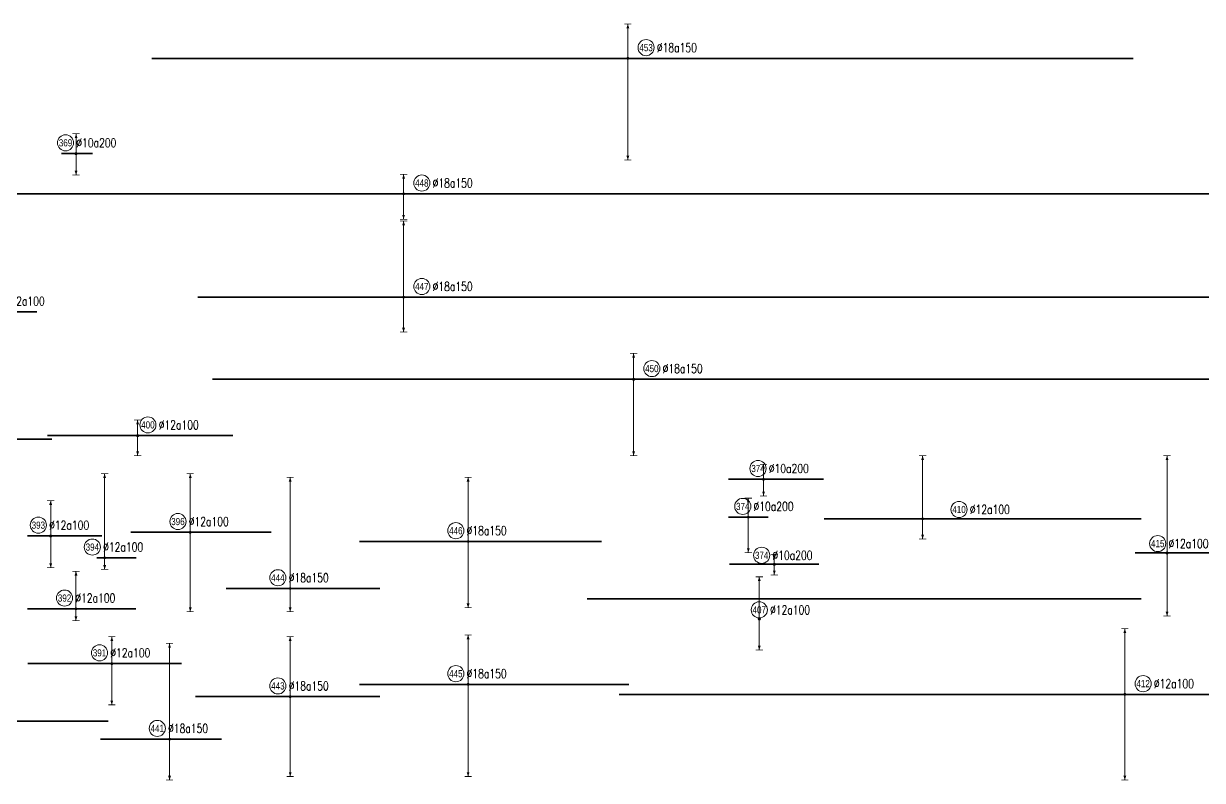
# Model space of a CAD drawing. Header units: millimetres. Extents: x -415354 to 592036, y -374841 to 139309.
# Drawn here: x 421375 to 487101, y 47180 to 89420 of the extents above; entities that cross this region are included whole.
import ezdxf
from ezdxf.enums import TextEntityAlignment as Align

# ---------------------------------------------------------------- set-up
doc = ezdxf.new("R2010")
doc.units = ezdxf.units.MM
doc.header["$MEASUREMENT"] = 0
for name, color, linetype, lineweight in [('NDC_S_DIM', 1, 'Continuous', 15), ('NDC_S_REBAR', 4, 'Continuous', 35), ('NDC_S_VN TEXT', 7, 'Continuous', 20)]:
    doc.layers.add(name, color=color, linetype=linetype, lineweight=lineweight)
doc.styles.add('ARIAL', font='arial.ttf', dxfattribs={"width": 0.8})
doc.styles.add('NDC_EN TXT', font='romans.shx', dxfattribs={"width": 0.8})

# ---------------------------------------------------------------- blocks, each defined once
blk = doc.blocks.new('*U930')
h = blk.add_hatch(color=6)
edge = h.paths.add_edge_path()
edge.add_arc((-2.99, 0), 0.3, 0, 360)
at = {"layer": 'NDC_S_DIM', "color": 8}
for q in [(-2.99, 9.62), (-2.99, -28.36)]:
    blk.add_line((-2.99, 0), q, dxfattribs=at)
for points in [[(-3.99, 9.62, 0.2, 0.2, 0), (-1.99, 9.62, 0, 0, 0)], [(-3.99, -28.36, 0.2, 0.2, 0), (-1.99, -28.36, 0, 0, 0)]]:
    blk.add_lwpolyline(points, format="xyseb", dxfattribs=at)
at = {"layer": 'NDC_S_DIM'}
blk.add_circle((2.1, 3), 2.25, dxfattribs=at)
at = {"layer": 'NDC_S_DIM', "color": 6}
blk.add_circle((-2.99, 0), 0.3, dxfattribs=at)
at = {"layer": 'NDC_S_DIM', "color": 8}
for points in [[(-3.39, 8.42), (-2.99, 9.62), (-2.59, 8.42)], [(-3.39, -27.16), (-2.99, -28.36), (-2.59, -27.16)]]:
    blk.add_solid(points, dxfattribs=at)
at = {"layer": 'NDC_S_REBAR'}
for p, q in [((0, 0), (-135.7, 0)), ((-135.7, 0), (-135.7, 0)), ((0, 0), (137.9, 0)), ((137.9, 0), (137.9, 0)), ((137.9, 0), (137.9, 0)), ((-135.7, 0), (-135.7, 0))]:
    blk.add_line(p, q, dxfattribs=at)
at = {"layer": 'NDC_S_VN TEXT', "style": 'ARIAL', "width": 0.8}
blk.add_attdef('KHT', text='', height=2, dxfattribs=at).set_placement((2.1, 3), align=Align.MIDDLE_CENTER)
at = {"layer": 'NDC_S_VN TEXT', "color": 3, "style": 'NDC_EN TXT', "width": 0.75}
blk.add_attdef('DKT', (5.1, 1.75), '', height=2.5, dxfattribs=at)
blk = doc.blocks.new('*U929')
h = blk.add_hatch(color=6)
edge = h.paths.add_edge_path()
edge.add_arc((-2.99, 0), 0.3, 0, 360)
at = {"layer": 'NDC_S_DIM', "color": 8}
for q in [(-2.99, 5.41), (-2.99, -7.09)]:
    blk.add_line((-2.99, 0), q, dxfattribs=at)
for points in [[(-3.99, 5.41, 0.2, 0.2, 0), (-1.99, 5.41, 0, 0, 0)], [(-3.99, -7.09, 0.2, 0.2, 0), (-1.99, -7.09, 0, 0, 0)]]:
    blk.add_lwpolyline(points, format="xyseb", dxfattribs=at)
at = {"layer": 'NDC_S_DIM'}
blk.add_circle((2.1, 3), 2.25, dxfattribs=at)
at = {"layer": 'NDC_S_DIM', "color": 6}
blk.add_circle((-2.99, 0), 0.3, dxfattribs=at)
at = {"layer": 'NDC_S_DIM', "color": 8}
for points in [[(-3.39, 4.21), (-2.99, 5.41), (-2.59, 4.21)], [(-3.39, -5.89), (-2.99, -7.09), (-2.59, -5.89)]]:
    blk.add_solid(points, dxfattribs=at)
at = {"layer": 'NDC_S_REBAR'}
for q in [(-524.29, 0), (225.16, 0)]:
    blk.add_line((0, 0), q, dxfattribs=at)
at = {"layer": 'NDC_S_VN TEXT', "style": 'ARIAL', "width": 0.8}
blk.add_attdef('KHT', text='', height=2, dxfattribs=at).set_placement((2.1, 3), align=Align.MIDDLE_CENTER)
at = {"layer": 'NDC_S_VN TEXT', "color": 3, "style": 'NDC_EN TXT', "width": 0.75}
blk.add_attdef('DKT', (5.1, 1.75), '', height=2.5, dxfattribs=at)
blk = doc.blocks.new('*U927')
h = blk.add_hatch(color=6)
edge = h.paths.add_edge_path()
edge.add_arc((-2.99, 0), 0.3, 0, 360)
at = {"layer": 'NDC_S_DIM', "color": 8}
for q in [(-2.99, 21.26), (-2.99, -9.74)]:
    blk.add_line((-2.99, 0), q, dxfattribs=at)
for points in [[(-3.99, 21.26, 0.2, 0.2, 0), (-1.99, 21.26, 0, 0, 0)], [(-3.99, -9.74, 0.2, 0.2, 0), (-1.99, -9.74, 0, 0, 0)]]:
    blk.add_lwpolyline(points, format="xyseb", dxfattribs=at)
at = {"layer": 'NDC_S_DIM'}
blk.add_circle((2.1, 3), 2.25, dxfattribs=at)
at = {"layer": 'NDC_S_DIM', "color": 6}
blk.add_circle((-2.99, 0), 0.3, dxfattribs=at)
at = {"layer": 'NDC_S_DIM', "color": 8}
for points in [[(-3.39, 20.06), (-2.99, 21.26), (-2.59, 20.06)], [(-3.39, -8.54), (-2.99, -9.74), (-2.59, -8.54)]]:
    blk.add_solid(points, dxfattribs=at)
at = {"layer": 'NDC_S_REBAR'}
for p, q in [((0, 0), (-60.32, 0)), ((-60.32, 0), (-60.32, 0)), ((0, 0), (420.73, 0)), ((-60.32, 0), (-60.32, 0))]:
    blk.add_line(p, q, dxfattribs=at)
at = {"layer": 'NDC_S_VN TEXT', "style": 'ARIAL', "width": 0.8}
blk.add_attdef('KHT', text='', height=2, dxfattribs=at).set_placement((2.1, 3), align=Align.MIDDLE_CENTER)
at = {"layer": 'NDC_S_VN TEXT', "color": 3, "style": 'NDC_EN TXT', "width": 0.75}
blk.add_attdef('DKT', (5.1, 1.75), '', height=2.5, dxfattribs=at)
blk = doc.blocks.new('*U926')
h = blk.add_hatch(color=6)
edge = h.paths.add_edge_path()
edge.add_arc((-2.99, 0), 0.3, 0, 360)
at = {"layer": 'NDC_S_DIM', "color": 8}
for q in [(-2.99, 7.27), (-2.99, -21.32)]:
    blk.add_line((-2.99, 0), q, dxfattribs=at)
for points in [[(-3.99, 7.27, 0.2, 0.2, 0), (-1.99, 7.27, 0, 0, 0)], [(-3.99, -21.32, 0.2, 0.2, 0), (-1.99, -21.32, 0, 0, 0)]]:
    blk.add_lwpolyline(points, format="xyseb", dxfattribs=at)
at = {"layer": 'NDC_S_DIM'}
blk.add_circle((2.1, 3), 2.25, dxfattribs=at)
at = {"layer": 'NDC_S_DIM', "color": 6}
blk.add_circle((-2.99, 0), 0.3, dxfattribs=at)
at = {"layer": 'NDC_S_DIM', "color": 8}
for points in [[(-3.39, 6.07), (-2.99, 7.27), (-2.59, 6.07)], [(-3.39, -20.12), (-2.99, -21.32), (-2.59, -20.12)]]:
    blk.add_solid(points, dxfattribs=at)
at = {"layer": 'NDC_S_REBAR'}
for p, q in [((0, 0), (-120.41, 0)), ((-120.41, 0), (-120.41, 0)), ((0, 0), (379.63, 0)), ((-120.41, 0), (-120.41, 0))]:
    blk.add_line(p, q, dxfattribs=at)
at = {"layer": 'NDC_S_VN TEXT', "style": 'ARIAL', "width": 0.8}
blk.add_attdef('KHT', text='', height=2, dxfattribs=at).set_placement((2.1, 3), align=Align.MIDDLE_CENTER)
at = {"layer": 'NDC_S_VN TEXT', "color": 3, "style": 'NDC_EN TXT', "width": 0.75}
blk.add_attdef('DKT', (5.1, 1.75), '', height=2.5, dxfattribs=at)
blk = doc.blocks.new('*U884')
h = blk.add_hatch(color=6)
edge = h.paths.add_edge_path()
edge.add_arc((-1.67, 0), 0.3, 0, 360)
at = {"layer": 'NDC_S_DIM', "color": 8}
for q in [(-1.67, 7.83), (-1.67, -9.92)]:
    blk.add_line((-1.67, 0), q, dxfattribs=at)
for points in [[(-2.67, 7.83, 0.2, 0.2, 0), (-0.67, 7.83, 0, 0, 0)], [(-2.67, -9.92, 0.2, 0.2, 0), (-0.67, -9.92, 0, 0, 0)]]:
    blk.add_lwpolyline(points, format="xyseb", dxfattribs=at)
at = {"layer": 'NDC_S_DIM'}
blk.add_circle((16.66, 3), 2.25, dxfattribs=at)
at = {"layer": 'NDC_S_DIM', "color": 6}
blk.add_circle((-1.67, 0), 0.3, dxfattribs=at)
at = {"layer": 'NDC_S_DIM', "color": 8}
for points in [[(-2.07, 6.63), (-1.67, 7.83), (-1.27, 6.63)], [(-2.07, -8.72), (-1.67, -9.92), (-1.27, -8.72)]]:
    blk.add_solid(points, dxfattribs=at)
at = {"layer": 'NDC_S_REBAR'}
for p, q in [((0, 0), (-84.18, 0)), ((-84.18, 0), (-84.18, 0)), ((-84.18, 0), (-84.18, 0)), ((0, 0), (204.64, 0)), ((204.64, 0), (204.64, 0)), ((204.64, 0), (204.64, 0))]:
    blk.add_line(p, q, dxfattribs=at)
at = {"layer": 'NDC_S_VN TEXT', "style": 'ARIAL', "width": 0.8}
blk.add_attdef('KHT', text='', height=2, dxfattribs=at).set_placement((16.66, 3), align=Align.MIDDLE_CENTER)
at = {"layer": 'NDC_S_VN TEXT', "color": 3, "style": 'NDC_EN TXT', "width": 0.75}
blk.add_attdef('DKT', (19.66, 1.75), '', height=2.5, dxfattribs=at)
blk = doc.blocks.new('*U883')
h = blk.add_hatch(color=6)
edge = h.paths.add_edge_path()
edge.add_arc((-5.03, 0), 0.3, 0, 360)
at = {"layer": 'NDC_S_DIM', "color": 8}
for q in [(-5.03, 4.39), (-5.03, -5.61)]:
    blk.add_line((-5.03, 0), q, dxfattribs=at)
for points in [[(-6.03, 4.39, 0.2, 0.2, 0), (-4.03, 4.39, 0, 0, 0)], [(-6.03, -5.61, 0.2, 0.2, 0), (-4.03, -5.61, 0, 0, 0)]]:
    blk.add_lwpolyline(points, format="xyseb", dxfattribs=at)
at = {"layer": 'NDC_S_DIM'}
blk.add_circle((-2.16, 3), 2.25, dxfattribs=at)
at = {"layer": 'NDC_S_DIM', "color": 6}
blk.add_circle((-5.03, 0), 0.3, dxfattribs=at)
at = {"layer": 'NDC_S_DIM', "color": 8}
for points in [[(-5.43, 3.19), (-5.03, 4.39), (-4.63, 3.19)], [(-5.43, -4.41), (-5.03, -5.61), (-4.63, -4.41)]]:
    blk.add_solid(points, dxfattribs=at)
at = {"layer": 'NDC_S_REBAR'}
for p, q in [((0, 0), (-30.13, 0)), ((-30.13, 0), (-30.13, 0)), ((0, 0), (21.52, 0)), ((21.52, 0), (21.52, 0)), ((21.52, 0), (21.52, 0)), ((-30.13, 0), (-30.13, 0))]:
    blk.add_line(p, q, dxfattribs=at)
at = {"layer": 'NDC_S_VN TEXT', "style": 'ARIAL', "width": 0.8}
blk.add_attdef('KHT', text='', height=2, dxfattribs=at).set_placement((-2.16, 3), align=Align.MIDDLE_CENTER)
at = {"layer": 'NDC_S_VN TEXT', "color": 3, "style": 'NDC_EN TXT', "width": 0.75}
blk.add_attdef('DKT', (0.84, 1.75), '', height=2.5, dxfattribs=at)
blk = doc.blocks.new('*U882')
h = blk.add_hatch(color=6)
edge = h.paths.add_edge_path()
edge.add_arc((-2.99, 0), 0.3, 0, 360)
at = {"layer": 'NDC_S_DIM', "color": 8}
for q in [(-2.99, 18.35), (-2.99, -23.9)]:
    blk.add_line((-2.99, 0), q, dxfattribs=at)
for points in [[(-3.99, 18.35, 0.2, 0.2, 0), (-1.99, 18.35, 0, 0, 0)], [(-3.99, -23.9, 0.2, 0.2, 0), (-1.99, -23.9, 0, 0, 0)]]:
    blk.add_lwpolyline(points, format="xyseb", dxfattribs=at)
at = {"layer": 'NDC_S_DIM'}
blk.add_circle((2.1, 3), 2.25, dxfattribs=at)
at = {"layer": 'NDC_S_DIM', "color": 6}
blk.add_circle((-2.99, 0), 0.3, dxfattribs=at)
at = {"layer": 'NDC_S_DIM', "color": 8}
for points in [[(-3.39, 17.15), (-2.99, 18.35), (-2.59, 17.15)], [(-3.39, -22.7), (-2.99, -23.9), (-2.59, -22.7)]]:
    blk.add_solid(points, dxfattribs=at)
at = {"layer": 'NDC_S_REBAR'}
for p, q in [((0, 0), (-143.95, 0)), ((-143.95, 0), (-143.95, 0)), ((0, 0), (171.05, 0)), ((171.05, 0), (171.05, 0)), ((171.05, 0), (171.05, 0)), ((-143.95, 0), (-143.95, 0))]:
    blk.add_line(p, q, dxfattribs=at)
at = {"layer": 'NDC_S_VN TEXT', "style": 'ARIAL', "width": 0.8}
blk.add_attdef('KHT', text='', height=2, dxfattribs=at).set_placement((2.1, 3), align=Align.MIDDLE_CENTER)
at = {"layer": 'NDC_S_VN TEXT', "color": 3, "style": 'NDC_EN TXT', "width": 0.75}
blk.add_attdef('DKT', (5.1, 1.75), '', height=2.5, dxfattribs=at)
blk = doc.blocks.new('*U880')
h = blk.add_hatch(color=6)
edge = h.paths.add_edge_path()
edge.add_arc((-1.37, 0), 0.3, 0, 360)
at = {"layer": 'NDC_S_DIM', "color": 8}
for q in [(-1.37, 21.67), (-1.37, -26.64)]:
    blk.add_line((-1.37, 0), q, dxfattribs=at)
for points in [[(-2.37, 21.67, 0.2, 0.2, 0), (-0.37, 21.67, 0, 0, 0)], [(-2.37, -26.64, 0.2, 0.2, 0), (-0.37, -26.64, 0, 0, 0)]]:
    blk.add_lwpolyline(points, format="xyseb", dxfattribs=at)
at = {"layer": 'NDC_S_DIM'}
blk.add_circle((-6.01, 3), 2.25, dxfattribs=at)
at = {"layer": 'NDC_S_DIM', "color": 6}
blk.add_circle((-1.37, 0), 0.3, dxfattribs=at)
at = {"layer": 'NDC_S_DIM', "color": 8}
for points in [[(-1.77, 20.47), (-1.37, 21.67), (-0.97, 20.47)], [(-1.77, -25.44), (-1.37, -26.64), (-0.97, -25.44)]]:
    blk.add_solid(points, dxfattribs=at)
at = {"layer": 'NDC_S_REBAR'}
for p, q in [((0, 0), (-11.26, 0)), ((-11.26, 0), (-11.26, 0)), ((0, 0), (5.93, 0)), ((5.93, 0), (5.93, 0)), ((5.93, 0), (5.93, 0)), ((-11.26, 0), (-11.26, 0))]:
    blk.add_line(p, q, dxfattribs=at)
at = {"layer": 'NDC_S_VN TEXT', "style": 'ARIAL', "width": 0.8}
blk.add_attdef('KHT', text='', height=2, dxfattribs=at).set_placement((-6.01, 3), align=Align.MIDDLE_CENTER)
at = {"layer": 'NDC_S_VN TEXT', "color": 3, "style": 'NDC_EN TXT', "width": 0.75}
blk.add_attdef('DKT', (-3.01, 1.75), '', height=2.5, dxfattribs=at)
blk = doc.blocks.new('*U879')
h = blk.add_hatch(color=6)
edge = h.paths.add_edge_path()
edge.add_arc((-1.67, 0), 0.3, 0, 360)
at = {"layer": 'NDC_S_DIM', "color": 8}
for q in [(-1.67, 6.09), (-1.67, -5.91)]:
    blk.add_line((-1.67, 0), q, dxfattribs=at)
for points in [[(-2.67, 6.09, 0.2, 0.2, 0), (-0.67, 6.09, 0, 0, 0)], [(-2.67, -5.91, 0.2, 0.2, 0), (-0.67, -5.91, 0, 0, 0)]]:
    blk.add_lwpolyline(points, format="xyseb", dxfattribs=at)
at = {"layer": 'NDC_S_DIM'}
blk.add_circle((16.66, 3), 2.25, dxfattribs=at)
at = {"layer": 'NDC_S_DIM', "color": 6}
blk.add_circle((-1.67, 0), 0.3, dxfattribs=at)
at = {"layer": 'NDC_S_DIM', "color": 8}
for points in [[(-2.07, 4.89), (-1.67, 6.09), (-1.27, 4.89)], [(-2.07, -4.71), (-1.67, -5.91), (-1.27, -4.71)]]:
    blk.add_solid(points, dxfattribs=at)
at = {"layer": 'NDC_S_REBAR'}
for p, q in [((0, 0), (-84.18, 0)), ((-84.18, 0), (-84.18, 0)), ((0, 0), (220.34, 0)), ((220.34, 0), (220.34, 0)), ((220.34, 0), (220.34, 0)), ((-84.18, 0), (-84.18, 0))]:
    blk.add_line(p, q, dxfattribs=at)
at = {"layer": 'NDC_S_VN TEXT', "style": 'ARIAL', "width": 0.8}
blk.add_attdef('KHT', text='', height=2, dxfattribs=at).set_placement((16.66, 3), align=Align.MIDDLE_CENTER)
at = {"layer": 'NDC_S_VN TEXT', "color": 3, "style": 'NDC_EN TXT', "width": 0.75}
blk.add_attdef('DKT', (19.66, 1.75), '', height=2.5, dxfattribs=at)
blk = doc.blocks.new('*U876')
h = blk.add_hatch(color=6)
edge = h.paths.add_edge_path()
edge.add_arc((-10.76, 0), 0.3, 0, 360)
at = {"layer": 'NDC_S_DIM', "color": 8}
for q in [(-10.76, 10.48), (-10.76, -3.29)]:
    blk.add_line((-10.76, 0), q, dxfattribs=at)
for points in [[(-11.76, 10.48, 0.2, 0.2, 0), (-9.76, 10.48, 0, 0, 0)], [(-11.76, -3.29, 0.2, 0.2, 0), (-9.76, -3.29, 0, 0, 0)]]:
    blk.add_lwpolyline(points, format="xyseb", dxfattribs=at)
at = {"layer": 'NDC_S_DIM'}
blk.add_circle((-13.95, 3), 2.25, dxfattribs=at)
at = {"layer": 'NDC_S_DIM', "color": 6}
blk.add_circle((-10.76, 0), 0.3, dxfattribs=at)
at = {"layer": 'NDC_S_DIM', "color": 8}
for points in [[(-11.16, 9.28), (-10.76, 10.48), (-10.36, 9.28)], [(-11.16, -2.09), (-10.76, -3.29), (-10.36, -2.09)]]:
    blk.add_solid(points, dxfattribs=at)
at = {"layer": 'NDC_S_REBAR'}
for p, q in [((0, 0), (-24.23, 0)), ((-24.23, 0), (-24.23, 0)), ((0, 0), (5.97, 0)), ((5.97, 0), (5.97, 0)), ((5.97, 0), (5.97, 0)), ((-24.23, 0), (-24.23, 0))]:
    blk.add_line(p, q, dxfattribs=at)
at = {"layer": 'NDC_S_VN TEXT', "style": 'ARIAL', "width": 0.8}
blk.add_attdef('KHT', text='', height=2, dxfattribs=at).set_placement((-13.95, 3), align=Align.MIDDLE_CENTER)
at = {"layer": 'NDC_S_VN TEXT', "color": 3, "style": 'NDC_EN TXT', "width": 0.75}
blk.add_attdef('DKT', (-10.95, 1.75), '', height=2.5, dxfattribs=at)
blk = doc.blocks.new('*U875')
h = blk.add_hatch(color=6)
edge = h.paths.add_edge_path()
edge.add_arc((-5.03, 0), 0.3, 0, 360)
at = {"layer": 'NDC_S_DIM', "color": 8}
for q in [(-5.03, 9.87), (-5.03, -8.86)]:
    blk.add_line((-5.03, 0), q, dxfattribs=at)
for points in [[(-6.03, 9.87, 0.2, 0.2, 0), (-4.03, 9.87, 0, 0, 0)], [(-6.03, -8.86, 0.2, 0.2, 0), (-4.03, -8.86, 0, 0, 0)]]:
    blk.add_lwpolyline(points, format="xyseb", dxfattribs=at)
at = {"layer": 'NDC_S_DIM'}
blk.add_circle((-8.46, 3), 2.25, dxfattribs=at)
at = {"layer": 'NDC_S_DIM', "color": 6}
blk.add_circle((-5.03, 0), 0.3, dxfattribs=at)
at = {"layer": 'NDC_S_DIM', "color": 8}
for points in [[(-5.43, 8.67), (-5.03, 9.87), (-4.63, 8.67)], [(-5.43, -7.66), (-5.03, -8.86), (-4.63, -7.66)]]:
    blk.add_solid(points, dxfattribs=at)
at = {"layer": 'NDC_S_REBAR'}
for p, q in [((0, 0), (-11.45, 0)), ((-11.45, 0), (-11.45, 0)), ((0, 0), (9.25, 0)), ((9.25, 0), (9.25, 0)), ((9.25, 0), (9.25, 0)), ((-11.45, 0), (-11.45, 0))]:
    blk.add_line(p, q, dxfattribs=at)
at = {"layer": 'NDC_S_VN TEXT', "style": 'ARIAL', "width": 0.8}
blk.add_attdef('KHT', text='', height=2, dxfattribs=at).set_placement((-8.46, 3), align=Align.MIDDLE_CENTER)
at = {"layer": 'NDC_S_VN TEXT', "color": 3, "style": 'NDC_EN TXT', "width": 0.75}
blk.add_attdef('DKT', (-5.46, 1.75), '', height=2.5, dxfattribs=at)
blk = doc.blocks.new('*U874')
h = blk.add_hatch(color=6)
edge = h.paths.add_edge_path()
edge.add_arc((-5.03, 0), 0.3, 0, 360)
at = {"layer": 'NDC_S_DIM', "color": 8}
for q in [(-5.03, 16.36), (-5.03, -22.14)]:
    blk.add_line((-5.03, 0), q, dxfattribs=at)
for points in [[(-6.03, 16.36, 0.2, 0.2, 0), (-4.03, 16.36, 0, 0, 0)], [(-6.03, -22.14, 0.2, 0.2, 0), (-4.03, -22.14, 0, 0, 0)]]:
    blk.add_lwpolyline(points, format="xyseb", dxfattribs=at)
at = {"layer": 'NDC_S_DIM'}
blk.add_circle((-8.46, 3), 2.25, dxfattribs=at)
at = {"layer": 'NDC_S_DIM', "color": 6}
blk.add_circle((-5.03, 0), 0.3, dxfattribs=at)
at = {"layer": 'NDC_S_DIM', "color": 8}
for points in [[(-5.43, 15.16), (-5.03, 16.36), (-4.63, 15.16)], [(-5.43, -20.94), (-5.03, -22.14), (-4.63, -20.94)]]:
    blk.add_solid(points, dxfattribs=at)
at = {"layer": 'NDC_S_REBAR'}
for p, q in [((0, 0), (-21.6, 0)), ((-21.6, 0), (-21.6, 0)), ((0, 0), (17.52, 0)), ((17.52, 0), (17.52, 0)), ((17.52, 0), (17.52, 0)), ((-21.6, 0), (-21.6, 0))]:
    blk.add_line(p, q, dxfattribs=at)
at = {"layer": 'NDC_S_VN TEXT', "style": 'ARIAL', "width": 0.8}
blk.add_attdef('KHT', text='', height=2, dxfattribs=at).set_placement((-8.46, 3), align=Align.MIDDLE_CENTER)
at = {"layer": 'NDC_S_VN TEXT', "color": 3, "style": 'NDC_EN TXT', "width": 0.75}
blk.add_attdef('DKT', (-5.46, 1.75), '', height=2.5, dxfattribs=at)
blk = doc.blocks.new('*U860')
h = blk.add_hatch(color=6)
edge = h.paths.add_edge_path()
edge.add_arc((-5.03, 0), 0.3, 0, 360)
at = {"layer": 'NDC_S_DIM', "color": 8}
for q in [(-5.03, 7.49), (-5.03, -11.51)]:
    blk.add_line((-5.03, 0), q, dxfattribs=at)
for points in [[(-6.03, 7.49, 0.2, 0.2, 0), (-4.03, 7.49, 0, 0, 0)], [(-6.03, -11.51, 0.2, 0.2, 0), (-4.03, -11.51, 0, 0, 0)]]:
    blk.add_lwpolyline(points, format="xyseb", dxfattribs=at)
at = {"layer": 'NDC_S_DIM'}
blk.add_circle((-8.46, 3), 2.25, dxfattribs=at)
at = {"layer": 'NDC_S_DIM', "color": 6}
blk.add_circle((-5.03, 0), 0.3, dxfattribs=at)
at = {"layer": 'NDC_S_DIM', "color": 8}
for points in [[(-5.43, 6.29), (-5.03, 7.49), (-4.63, 6.29)], [(-5.43, -10.31), (-5.03, -11.51), (-4.63, -10.31)]]:
    blk.add_solid(points, dxfattribs=at)
at = {"layer": 'NDC_S_REBAR'}
for p, q in [((0, 0), (-28.49, 0)), ((-28.49, 0), (-28.49, 0)), ((0, 0), (14.39, 0)), ((14.39, 0), (14.39, 0)), ((14.39, 0), (14.39, 0)), ((-28.49, 0), (-28.49, 0))]:
    blk.add_line(p, q, dxfattribs=at)
at = {"layer": 'NDC_S_VN TEXT', "style": 'ARIAL', "width": 0.8}
blk.add_attdef('KHT', text='', height=2, dxfattribs=at).set_placement((-8.46, 3), align=Align.MIDDLE_CENTER)
at = {"layer": 'NDC_S_VN TEXT', "color": 3, "style": 'NDC_EN TXT', "width": 0.75}
blk.add_attdef('DKT', (-5.46, 1.75), '', height=2.5, dxfattribs=at)
blk = doc.blocks.new('*U859')
h = blk.add_hatch(color=6)
edge = h.paths.add_edge_path()
edge.add_arc((-5.03, 0), 0.3, 0, 360)
at = {"layer": 'NDC_S_DIM', "color": 8}
for q in [(-5.03, 31.04), (-5.03, -6.46)]:
    blk.add_line((-5.03, 0), q, dxfattribs=at)
for points in [[(-6.03, 31.04, 0.2, 0.2, 0), (-4.03, 31.04, 0, 0, 0)], [(-6.03, -6.46, 0.2, 0.2, 0), (-4.03, -6.46, 0, 0, 0)]]:
    blk.add_lwpolyline(points, format="xyseb", dxfattribs=at)
at = {"layer": 'NDC_S_DIM'}
blk.add_circle((-8.46, 3), 2.25, dxfattribs=at)
at = {"layer": 'NDC_S_DIM', "color": 6}
blk.add_circle((-5.03, 0), 0.3, dxfattribs=at)
at = {"layer": 'NDC_S_DIM', "color": 8}
for points in [[(-5.43, 29.84), (-5.03, 31.04), (-4.63, 29.84)], [(-5.43, -5.26), (-5.03, -6.46), (-4.63, -5.26)]]:
    blk.add_solid(points, dxfattribs=at)
at = {"layer": 'NDC_S_REBAR'}
for p, q in [((0, 0), (-22.87, 0)), ((-22.87, 0), (-22.87, 0)), ((0, 0), (19.98, 0)), ((19.98, 0), (19.98, 0)), ((19.98, 0), (19.98, 0)), ((-22.87, 0), (-22.87, 0))]:
    blk.add_line(p, q, dxfattribs=at)
at = {"layer": 'NDC_S_VN TEXT', "style": 'ARIAL', "width": 0.8}
blk.add_attdef('KHT', text='', height=2, dxfattribs=at).set_placement((-8.46, 3), align=Align.MIDDLE_CENTER)
at = {"layer": 'NDC_S_VN TEXT', "color": 3, "style": 'NDC_EN TXT', "width": 0.75}
blk.add_attdef('DKT', (-5.46, 1.75), '', height=2.5, dxfattribs=at)
blk = doc.blocks.new('*U858')
h = blk.add_hatch(color=6)
edge = h.paths.add_edge_path()
edge.add_arc((-5.03, 0), 0.3, 0, 360)
at = {"layer": 'NDC_S_DIM', "color": 8}
for q in [(-5.03, 16.72), (-5.03, -22.28)]:
    blk.add_line((-5.03, 0), q, dxfattribs=at)
for points in [[(-6.03, 16.72, 0.2, 0.2, 0), (-4.03, 16.72, 0, 0, 0)], [(-6.03, -22.28, 0.2, 0.2, 0), (-4.03, -22.28, 0, 0, 0)]]:
    blk.add_lwpolyline(points, format="xyseb", dxfattribs=at)
at = {"layer": 'NDC_S_DIM'}
blk.add_circle((-8.46, 3), 2.25, dxfattribs=at)
at = {"layer": 'NDC_S_DIM', "color": 6}
blk.add_circle((-5.03, 0), 0.3, dxfattribs=at)
at = {"layer": 'NDC_S_DIM', "color": 8}
for points in [[(-5.43, 15.52), (-5.03, 16.72), (-4.63, 15.52)], [(-5.43, -21.08), (-5.03, -22.28), (-4.63, -21.08)]]:
    blk.add_solid(points, dxfattribs=at)
at = {"layer": 'NDC_S_REBAR'}
for p, q in [((0, 0), (-31.42, 0)), ((-31.42, 0), (-31.42, 0)), ((0, 0), (19.98, 0)), ((19.98, 0), (19.98, 0)), ((19.98, 0), (19.98, 0)), ((-31.42, 0), (-31.42, 0))]:
    blk.add_line(p, q, dxfattribs=at)
at = {"layer": 'NDC_S_VN TEXT', "style": 'ARIAL', "width": 0.8}
blk.add_attdef('KHT', text='', height=2, dxfattribs=at).set_placement((-8.46, 3), align=Align.MIDDLE_CENTER)
at = {"layer": 'NDC_S_VN TEXT', "color": 3, "style": 'NDC_EN TXT', "width": 0.75}
blk.add_attdef('DKT', (-5.46, 1.75), '', height=2.5, dxfattribs=at)
blk = doc.blocks.new('*U857')
h = blk.add_hatch(color=6)
edge = h.paths.add_edge_path()
edge.add_arc((-5.03, 0), 0.3, 0, 360)
at = {"layer": 'NDC_S_DIM', "color": 8}
for q in [(-5.03, 26.7), (-5.03, -11.42)]:
    blk.add_line((-5.03, 0), q, dxfattribs=at)
for points in [[(-6.03, 26.7, 0.2, 0.2, 0), (-4.03, 26.7, 0, 0, 0)], [(-6.03, -11.42, 0.2, 0.2, 0), (-4.03, -11.42, 0, 0, 0)]]:
    blk.add_lwpolyline(points, format="xyseb", dxfattribs=at)
at = {"layer": 'NDC_S_DIM'}
blk.add_circle((-8.46, 3), 2.25, dxfattribs=at)
at = {"layer": 'NDC_S_DIM', "color": 6}
blk.add_circle((-5.03, 0), 0.3, dxfattribs=at)
at = {"layer": 'NDC_S_DIM', "color": 8}
for points in [[(-5.43, 25.5), (-5.03, 26.7), (-4.63, 25.5)], [(-5.43, -10.22), (-5.03, -11.42), (-4.63, -10.22)]]:
    blk.add_solid(points, dxfattribs=at)
at = {"layer": 'NDC_S_REBAR'}
for p, q in [((0, 0), (-24.27, 0)), ((-24.27, 0), (-24.27, 0)), ((0, 0), (9.4, 0)), ((9.4, 0), (9.4, 0)), ((9.4, 0), (9.4, 0)), ((-24.27, 0), (-24.27, 0))]:
    blk.add_line(p, q, dxfattribs=at)
at = {"layer": 'NDC_S_VN TEXT', "style": 'ARIAL', "width": 0.8}
blk.add_attdef('KHT', text='', height=2, dxfattribs=at).set_placement((-8.46, 3), align=Align.MIDDLE_CENTER)
at = {"layer": 'NDC_S_VN TEXT', "color": 3, "style": 'NDC_EN TXT', "width": 0.75}
blk.add_attdef('DKT', (-5.46, 1.75), '', height=2.5, dxfattribs=at)
blk = doc.blocks.new('*U856')
h = blk.add_hatch(color=6)
edge = h.paths.add_edge_path()
edge.add_arc((-5.03, 0), 0.3, 0, 360)
at = {"layer": 'NDC_S_DIM', "color": 8}
for q in [(-5.03, 17.91), (-5.03, -18.51)]:
    blk.add_line((-5.03, 0), q, dxfattribs=at)
for points in [[(-6.03, 17.91, 0.2, 0.2, 0), (-4.03, 17.91, 0, 0, 0)], [(-6.03, -18.51, 0.2, 0.2, 0), (-4.03, -18.51, 0, 0, 0)]]:
    blk.add_lwpolyline(points, format="xyseb", dxfattribs=at)
at = {"layer": 'NDC_S_DIM'}
blk.add_circle((-8.46, 3), 2.25, dxfattribs=at)
at = {"layer": 'NDC_S_DIM', "color": 6}
blk.add_circle((-5.03, 0), 0.3, dxfattribs=at)
at = {"layer": 'NDC_S_DIM', "color": 8}
for points in [[(-5.43, 16.71), (-5.03, 17.91), (-4.63, 16.71)], [(-5.43, -17.31), (-5.03, -18.51), (-4.63, -17.31)]]:
    blk.add_solid(points, dxfattribs=at)
at = {"layer": 'NDC_S_REBAR'}
for p, q in [((0, 0), (-35.32, 0)), ((-35.32, 0), (-35.32, 0)), ((0, 0), (32.15, 0)), ((32.15, 0), (32.15, 0)), ((32.15, 0), (32.15, 0)), ((-35.32, 0), (-35.32, 0))]:
    blk.add_line(p, q, dxfattribs=at)
at = {"layer": 'NDC_S_VN TEXT', "style": 'ARIAL', "width": 0.8}
blk.add_attdef('KHT', text='', height=2, dxfattribs=at).set_placement((-8.46, 3), align=Align.MIDDLE_CENTER)
at = {"layer": 'NDC_S_VN TEXT', "color": 3, "style": 'NDC_EN TXT', "width": 0.75}
blk.add_attdef('DKT', (-5.46, 1.75), '', height=2.5, dxfattribs=at)
blk = doc.blocks.new('*U855')
h = blk.add_hatch(color=6)
edge = h.paths.add_edge_path()
edge.add_arc((-5.03, 0), 0.3, 0, 360)
at = {"layer": 'NDC_S_DIM', "color": 8}
for q in [(-5.03, 13.8), (-5.03, -25.7)]:
    blk.add_line((-5.03, 0), q, dxfattribs=at)
for points in [[(-6.03, 13.8, 0.2, 0.2, 0), (-4.03, 13.8, 0, 0, 0)], [(-6.03, -25.7, 0.2, 0.2, 0), (-4.03, -25.7, 0, 0, 0)]]:
    blk.add_lwpolyline(points, format="xyseb", dxfattribs=at)
at = {"layer": 'NDC_S_DIM'}
blk.add_circle((-8.46, 3), 2.25, dxfattribs=at)
at = {"layer": 'NDC_S_DIM', "color": 6}
blk.add_circle((-5.03, 0), 0.3, dxfattribs=at)
at = {"layer": 'NDC_S_DIM', "color": 8}
for points in [[(-5.43, 12.6), (-5.03, 13.8), (-4.63, 12.6)], [(-5.43, -24.5), (-5.03, -25.7), (-4.63, -24.5)]]:
    blk.add_solid(points, dxfattribs=at)
at = {"layer": 'NDC_S_REBAR'}
for p, q in [((0, 0), (-35.32, 0)), ((-35.32, 0), (-35.32, 0)), ((0, 0), (39.77, 0)), ((39.77, 0), (39.77, 0)), ((39.77, 0), (39.77, 0)), ((-35.32, 0), (-35.32, 0))]:
    blk.add_line(p, q, dxfattribs=at)
at = {"layer": 'NDC_S_VN TEXT', "style": 'ARIAL', "width": 0.8}
blk.add_attdef('KHT', text='', height=2, dxfattribs=at).set_placement((-8.46, 3), align=Align.MIDDLE_CENTER)
at = {"layer": 'NDC_S_VN TEXT', "color": 3, "style": 'NDC_EN TXT', "width": 0.75}
blk.add_attdef('DKT', (-5.46, 1.75), '', height=2.5, dxfattribs=at)
blk = doc.blocks.new('*U854')
h = blk.add_hatch(color=6)
edge = h.paths.add_edge_path()
edge.add_arc((0.3, 0), 0.3, 0, 360)
at = {"layer": 'NDC_S_DIM', "color": 8}
for q in [(0.3, 4.13), (0.3, -4.66)]:
    blk.add_line((0.3, 0), q, dxfattribs=at)
for points in [[(-0.7, 4.13, 0.2, 0.2, 0), (1.3, 4.13, 0, 0, 0)], [(-0.7, -4.66, 0.2, 0.2, 0), (1.3, -4.66, 0, 0, 0)]]:
    blk.add_lwpolyline(points, format="xyseb", dxfattribs=at)
at = {"layer": 'NDC_S_DIM'}
blk.add_circle((-1.25, 3), 2.25, dxfattribs=at)
at = {"layer": 'NDC_S_DIM', "color": 6}
blk.add_circle((0.3, 0), 0.3, dxfattribs=at)
at = {"layer": 'NDC_S_DIM', "color": 8}
for points in [[(-0.1, 2.93), (0.3, 4.13), (0.7, 2.93)], [(-0.1, -3.46), (0.3, -4.66), (0.7, -3.46)]]:
    blk.add_solid(points, dxfattribs=at)
at = {"layer": 'NDC_S_REBAR'}
for p, q in [((0, 0), (-8.5, 0)), ((-8.5, 0), (-8.5, 0)), ((0, 0), (17.04, 0)), ((17.04, 0), (17.04, 0)), ((17.04, 0), (17.04, 0)), ((-8.5, 0), (-9.5, 0))]:
    blk.add_line(p, q, dxfattribs=at)
at = {"layer": 'NDC_S_VN TEXT', "style": 'ARIAL', "width": 0.8}
blk.add_attdef('KHT', text='', height=2, dxfattribs=at).set_placement((-1.25, 3), align=Align.MIDDLE_CENTER)
at = {"layer": 'NDC_S_VN TEXT', "color": 3, "style": 'NDC_EN TXT', "width": 0.75}
blk.add_attdef('DKT', (1.75, 1.75), '', height=2.5, dxfattribs=at)
blk = doc.blocks.new('*U842')
h = blk.add_hatch(color=6)
edge = h.paths.add_edge_path()
edge.add_arc((15.02, -5.67), 0.3, 0, 360)
at = {"layer": 'NDC_S_DIM', "color": 8}
for q in [(15.02, 6.12), (15.02, -14.26)]:
    blk.add_line((15.02, -5.67), q, dxfattribs=at)
for points in [[(14.02, 6.12, 0.2, 0.2, 0), (16.02, 6.12, 0, 0, 0)], [(14.02, -14.26, 0.2, 0.2, 0), (16.02, -14.26, 0, 0, 0)]]:
    blk.add_lwpolyline(points, format="xyseb", dxfattribs=at)
at = {"layer": 'NDC_S_DIM'}
blk.add_circle((15.02, -3.1), 2.25, dxfattribs=at)
at = {"layer": 'NDC_S_DIM', "color": 6}
blk.add_circle((15.02, -5.67), 0.3, dxfattribs=at)
at = {"layer": 'NDC_S_DIM', "color": 8}
for points in [[(14.62, 4.92), (15.02, 6.12), (15.42, 4.92)], [(14.62, -13.06), (15.02, -14.26), (15.42, -13.06)]]:
    blk.add_solid(points, dxfattribs=at)
at = {"layer": 'NDC_S_REBAR'}
for p, q in [((0, 0), (-32.97, 0)), ((-32.97, 0), (-32.97, 0)), ((0, 0), (121.46, 0)), ((121.46, 0), (121.46, 0)), ((121.46, 0), (121.46, 0)), ((-32.97, 0), (-32.97, 0))]:
    blk.add_line(p, q, dxfattribs=at)
at = {"layer": 'NDC_S_VN TEXT', "style": 'ARIAL', "width": 0.8}
blk.add_attdef('KHT', text='', height=2, dxfattribs=at).set_placement((15.02, -3.1), align=Align.MIDDLE_CENTER)
at = {"layer": 'NDC_S_VN TEXT', "color": 3, "style": 'NDC_EN TXT', "width": 0.75}
blk.add_attdef('DKT', (18.02, -4.35), '', height=2.5, dxfattribs=at)
blk = doc.blocks.new('*U841')
h = blk.add_hatch(color=6)
edge = h.paths.add_edge_path()
edge.add_arc((15.02, 0), 0.3, 0, 360)
at = {"layer": 'NDC_S_DIM', "color": 8}
for q in [(15.02, 17.6), (15.02, -5.65)]:
    blk.add_line((15.02, 0), q, dxfattribs=at)
for points in [[(14.02, 17.6, 0.2, 0.2, 0), (16.02, 17.6, 0, 0, 0)], [(14.02, -5.65, 0.2, 0.2, 0), (16.02, -5.65, 0, 0, 0)]]:
    blk.add_lwpolyline(points, format="xyseb", dxfattribs=at)
at = {"layer": 'NDC_S_DIM'}
blk.add_circle((25.17, 2.61), 2.25, dxfattribs=at)
at = {"layer": 'NDC_S_DIM', "color": 6}
blk.add_circle((15.02, 0), 0.3, dxfattribs=at)
at = {"layer": 'NDC_S_DIM', "color": 8}
for points in [[(14.62, 16.4), (15.02, 17.6), (15.42, 16.4)], [(14.62, -4.45), (15.02, -5.65), (15.42, -4.45)]]:
    blk.add_solid(points, dxfattribs=at)
at = {"layer": 'NDC_S_REBAR'}
for p, q in [((0, 0), (-12.47, 0)), ((-12.47, 0), (-12.47, 0)), ((0, 0), (75.96, 0)), ((75.96, 0), (75.96, 0)), ((75.96, 0), (75.96, 0)), ((-12.47, 0), (-12.47, 0))]:
    blk.add_line(p, q, dxfattribs=at)
at = {"layer": 'NDC_S_VN TEXT', "style": 'ARIAL', "width": 0.8}
blk.add_attdef('KHT', text='', height=2, dxfattribs=at).set_placement((25.17, 2.61), align=Align.MIDDLE_CENTER)
at = {"layer": 'NDC_S_VN TEXT', "color": 3, "style": 'NDC_EN TXT', "width": 0.75}
blk.add_attdef('DKT', (28.17, 1.36), '', height=2.5, dxfattribs=at)
blk = doc.blocks.new('*U835')
h = blk.add_hatch(color=6)
edge = h.paths.add_edge_path()
edge.add_arc((1.92, 0), 0.3, 0, 360)
at = {"layer": 'NDC_S_DIM', "color": 8}
for q in [(1.92, 27.11), (1.92, -17.63)]:
    blk.add_line((1.92, 0), q, dxfattribs=at)
for points in [[(0.92, 27.11, 0.2, 0.2, 0), (2.92, 27.11, 0, 0, 0)], [(0.92, -17.63, 0.2, 0.2, 0), (2.92, -17.63, 0, 0, 0)]]:
    blk.add_lwpolyline(points, format="xyseb", dxfattribs=at)
at = {"layer": 'NDC_S_DIM'}
blk.add_circle((-0.68, 2.61), 2.25, dxfattribs=at)
at = {"layer": 'NDC_S_DIM', "color": 6}
blk.add_circle((1.92, 0), 0.3, dxfattribs=at)
at = {"layer": 'NDC_S_DIM', "color": 8}
for points in [[(1.52, 25.91), (1.92, 27.11), (2.32, 25.91)], [(1.52, -16.43), (1.92, -17.63), (2.32, -16.43)]]:
    blk.add_solid(points, dxfattribs=at)
at = {"layer": 'NDC_S_REBAR'}
for p, q in [((0, 0), (-6.98, 0)), ((-6.98, 0), (-6.98, 0)), ((0, 0), (17.99, 0)), ((17.99, 0), (17.99, 0)), ((17.99, 0), (17.99, 0)), ((-6.98, 0), (-6.98, 0))]:
    blk.add_line(p, q, dxfattribs=at)
at = {"layer": 'NDC_S_VN TEXT', "style": 'ARIAL', "width": 0.8}
blk.add_attdef('KHT', text='', height=2, dxfattribs=at).set_placement((-0.68, 2.61), align=Align.MIDDLE_CENTER)
at = {"layer": 'NDC_S_VN TEXT', "color": 3, "style": 'NDC_EN TXT', "width": 0.75}
blk.add_attdef('DKT', (2.32, 1.36), '', height=2.5, dxfattribs=at)
blk = doc.blocks.new('*U834')
h = blk.add_hatch(color=6)
edge = h.paths.add_edge_path()
edge.add_arc((-5.03, 0), 0.3, 0, 360)
at = {"layer": 'NDC_S_DIM', "color": 8}
for q in [(-5.03, 23.48), (-5.03, -3.25)]:
    blk.add_line((-5.03, 0), q, dxfattribs=at)
for points in [[(-6.03, 23.48, 0.2, 0.2, 0), (-4.03, 23.48, 0, 0, 0)], [(-6.03, -3.25, 0.2, 0.2, 0), (-4.03, -3.25, 0, 0, 0)]]:
    blk.add_lwpolyline(points, format="xyseb", dxfattribs=at)
at = {"layer": 'NDC_S_DIM'}
blk.add_circle((-8.46, 3), 2.25, dxfattribs=at)
at = {"layer": 'NDC_S_DIM', "color": 6}
blk.add_circle((-5.03, 0), 0.3, dxfattribs=at)
at = {"layer": 'NDC_S_DIM', "color": 8}
for points in [[(-5.43, 22.28), (-5.03, 23.48), (-4.63, 22.28)], [(-5.43, -2.05), (-5.03, -3.25), (-4.63, -2.05)]]:
    blk.add_solid(points, dxfattribs=at)
at = {"layer": 'NDC_S_REBAR'}
for p, q in [((0, 0), (-7.24, 0)), ((-7.24, 0), (-7.24, 0)), ((0, 0), (3.71, 0)), ((3.71, 0), (3.71, 0)), ((3.71, 0), (3.71, 0)), ((-7.24, 0), (-7.24, 0))]:
    blk.add_line(p, q, dxfattribs=at)
at = {"layer": 'NDC_S_VN TEXT', "style": 'ARIAL', "width": 0.8}
blk.add_attdef('KHT', text='', height=2, dxfattribs=at).set_placement((-8.46, 3), align=Align.MIDDLE_CENTER)
at = {"layer": 'NDC_S_VN TEXT', "color": 3, "style": 'NDC_EN TXT', "width": 0.75}
blk.add_attdef('DKT', (-5.46, 1.75), '', height=2.5, dxfattribs=at)
blk = doc.blocks.new('*U1036')
h = blk.add_hatch(color=6)
edge = h.paths.add_edge_path()
edge.add_arc((0.3, 0), 0.3, 0, 360)
at = {"layer": 'NDC_S_DIM', "color": 8}
for q in [(0.3, 5.53), (0.3, -5.97)]:
    blk.add_line((0.3, 0), q, dxfattribs=at)
for points in [[(-0.7, 5.53, 0.2, 0.2, 0), (1.3, 5.53, 0, 0, 0)], [(-0.7, -5.97, 0.2, 0.2, 0), (1.3, -5.97, 0, 0, 0)]]:
    blk.add_lwpolyline(points, format="xyseb", dxfattribs=at)
at = {"layer": 'NDC_S_DIM'}
blk.add_circle((-2.64, 3), 2.25, dxfattribs=at)
at = {"layer": 'NDC_S_DIM', "color": 6}
blk.add_circle((0.3, 0), 0.3, dxfattribs=at)
at = {"layer": 'NDC_S_DIM', "color": 8}
for points in [[(-0.1, 4.33), (0.3, 5.53), (0.7, 4.33)], [(-0.1, -4.77), (0.3, -5.97), (0.7, -4.77)]]:
    blk.add_solid(points, dxfattribs=at)
at = {"layer": 'NDC_S_REBAR'}
for p, q in [((0, 0), (-3.72, 0)), ((-3.72, 0), (-3.72, 0)), ((0, 0), (4.9, 0)), ((4.9, 0), (4.9, 0)), ((4.9, 0), (4.9, 0)), ((-3.72, 0), (-3.72, 0))]:
    blk.add_line(p, q, dxfattribs=at)
at = {"layer": 'NDC_S_VN TEXT', "style": 'ARIAL', "width": 0.8}
blk.add_attdef('KHT', text='', height=2, dxfattribs=at).set_placement((-2.64, 3), align=Align.MIDDLE_CENTER)
at = {"layer": 'NDC_S_VN TEXT', "color": 3, "style": 'NDC_EN TXT', "width": 0.75}
blk.add_attdef('DKT', (0.36, 1.75), '', height=2.5, dxfattribs=at)
blk = doc.blocks.new('*U1039')
h = blk.add_hatch(color=6)
edge = h.paths.add_edge_path()
edge.add_arc((0.3, 0), 0.3, 0, 360)
at = {"layer": 'NDC_S_DIM', "color": 8}
for q in [(0.3, 2.76), (0.3, -2.96)]:
    blk.add_line((0.3, 0), q, dxfattribs=at)
for points in [[(-0.7, 2.76, 0.2, 0.2, 0), (1.3, 2.76, 0, 0, 0)], [(-0.7, -2.96, 0.2, 0.2, 0), (1.3, -2.96, 0, 0, 0)]]:
    blk.add_lwpolyline(points, format="xyseb", dxfattribs=at)
at = {"layer": 'NDC_S_DIM'}
blk.add_circle((-3.22, 2.5), 2.25, dxfattribs=at)
at = {"layer": 'NDC_S_DIM', "color": 6}
blk.add_circle((0.3, 0), 0.3, dxfattribs=at)
at = {"layer": 'NDC_S_DIM', "color": 8}
for points in [[(-0.1, 1.56), (0.3, 2.76), (0.7, 1.56)], [(-0.1, -1.76), (0.3, -2.96), (0.7, -1.76)]]:
    blk.add_solid(points, dxfattribs=at)
at = {"layer": 'NDC_S_REBAR'}
for p, q in [((-8.5, 0), (-12.15, 0)), ((0, 0), (-8.5, 0)), ((-8.5, 0), (-8.5, 0)), ((0, 0), (12.68, 0)), ((12.68, 0), (12.68, 0)), ((12.68, 0), (12.68, 0))]:
    blk.add_line(p, q, dxfattribs=at)
at = {"layer": 'NDC_S_VN TEXT', "style": 'ARIAL', "width": 0.8}
blk.add_attdef('KHT', text='', height=2, dxfattribs=at).set_placement((-3.22, 2.5), align=Align.MIDDLE_CENTER)
at = {"layer": 'NDC_S_VN TEXT', "color": 3, "style": 'NDC_EN TXT', "width": 0.75}
blk.add_attdef('DKT', (-0.22, 1.25), '', height=2.5, dxfattribs=at)
blk = doc.blocks.new('*U1040')
h = blk.add_hatch(color=6)
edge = h.paths.add_edge_path()
edge.add_arc((0.3, 0), 0.3, 0, 360)
at = {"layer": 'NDC_S_DIM', "color": 8}
for q in [(0.3, 5.3), (0.3, -9.88)]:
    blk.add_line((0.3, 0), q, dxfattribs=at)
for points in [[(-0.7, 5.3, 0.2, 0.2, 0), (1.3, 5.3, 0, 0, 0)], [(-0.7, -9.88, 0.2, 0.2, 0), (1.3, -9.88, 0, 0, 0)]]:
    blk.add_lwpolyline(points, format="xyseb", dxfattribs=at)
at = {"layer": 'NDC_S_DIM'}
blk.add_circle((-1.25, 3), 2.25, dxfattribs=at)
at = {"layer": 'NDC_S_DIM', "color": 6}
blk.add_circle((0.3, 0), 0.3, dxfattribs=at)
at = {"layer": 'NDC_S_DIM', "color": 8}
for points in [[(-0.1, 4.1), (0.3, 5.3), (0.7, 4.1)], [(-0.1, -8.68), (0.3, -9.88), (0.7, -8.68)]]:
    blk.add_solid(points, dxfattribs=at)
at = {"layer": 'NDC_S_REBAR'}
for p, q in [((0, 0), (-4.25, 0)), ((-4.25, 0), (-4.25, 0)), ((0, 0), (2.08, 0)), ((2.08, 0), (2.08, 0)), ((-4.25, 0), (-5.25, 0)), ((2.08, 0), (5.84, 0))]:
    blk.add_line(p, q, dxfattribs=at)
at = {"layer": 'NDC_S_VN TEXT', "style": 'ARIAL', "width": 0.8}
blk.add_attdef('KHT', text='', height=2, dxfattribs=at).set_placement((-1.25, 3), align=Align.MIDDLE_CENTER)
at = {"layer": 'NDC_S_VN TEXT', "color": 3, "style": 'NDC_EN TXT', "width": 0.75}
blk.add_attdef('DKT', (1.75, 1.75), '', height=2.5, dxfattribs=at)

msp = doc.modelspace()

# ---------------------------------------------------------------- block references
at = {"xscale": 200, "yscale": 200, "zscale": 200}
for name, p, values in [('*U930', (455662.5, 87476.7), {'KHT': '453', 'DKT': '%%C18a150'}), ('*U1036', (424242.5, 82164), {'KHT': '369', 'DKT': '%%c10a200'}), ('*U929', (443160, 79919), {'KHT': '448', 'DKT': '%%C18a150'}), ('*U927', (443160, 74147.2), {'KHT': '447', 'DKT': '%%C18a150'}), ('*U880', (420921.4, 73328), {'KHT': '398', 'DKT': '%%C12a100'}), ('*U926', (455984.5, 69565), {'KHT': '450', 'DKT': '%%C18a150'}), ('*U884', (382019.2, 66231.5), {'KHT': '387', 'DKT': '%%C12a100'}), ('*U883', (428739, 66422), {'KHT': '400', 'DKT': '%%C12a100'}), ('*U841', (468496.6, 61780), {'KHT': '410', 'DKT': '%%C12a100'}), ('*U835', (484744.2, 59876.6), {'KHT': '415', 'DKT': '%%C12a100'}), ('*U854', (462572.5, 63988.4), {'KHT': '374', 'DKT': '%%c10a200'}), ('*U834', (426901.6, 59604.4), {'KHT': '394', 'DKT': '%%C12a100'}), ('*U874', (431673.1, 61028.8), {'KHT': '396', 'DKT': '%%C12a100'}), ('*U859', (437246.1, 57891.2), {'KHT': '444', 'DKT': '%%C18a150'}), ('*U856', (447166.5, 60517.6), {'KHT': '446', 'DKT': '%%C18a150'}), ('*U875', (423891.9, 60826.9), {'KHT': '393', 'DKT': '%%C12a100'}), ('*U1040', (461722.6, 61872.7), {'KHT': '374', 'DKT': '%%c10a200'}), ('*U1039', (463170.6, 59244.8), {'KHT': '374', 'DKT': '%%c10a200'}), ('*U876', (426448.6, 56758.2), {'KHT': '392', 'DKT': '%%C12a100'}), ('*U842', (459389.5, 57319.5), {'KHT': '407', 'DKT': '%%C12a100'}), ('*U860', (427301.6, 53701.7), {'KHT': '391', 'DKT': '%%C12a100'}), ('*U858', (437246.1, 51856.1), {'KHT': '443', 'DKT': '%%C18a150'}), ('*U855', (447166.5, 52539.7), {'KHT': '445', 'DKT': '%%C18a150'}), ('*U882', (483373.4, 51980.5), {'KHT': '412', 'DKT': '%%C12a100'}), ('*U857', (430521.2, 49484.3), {'KHT': '441', 'DKT': '%%C18a150'}), ('*U879', (382025.8, 50482.3), {'KHT': '385', 'DKT': '%%C12a100'})]:
    msp.add_blockref(name, p, dxfattribs=at).add_auto_attribs(values)

doc.saveas('drawing.dxf')
